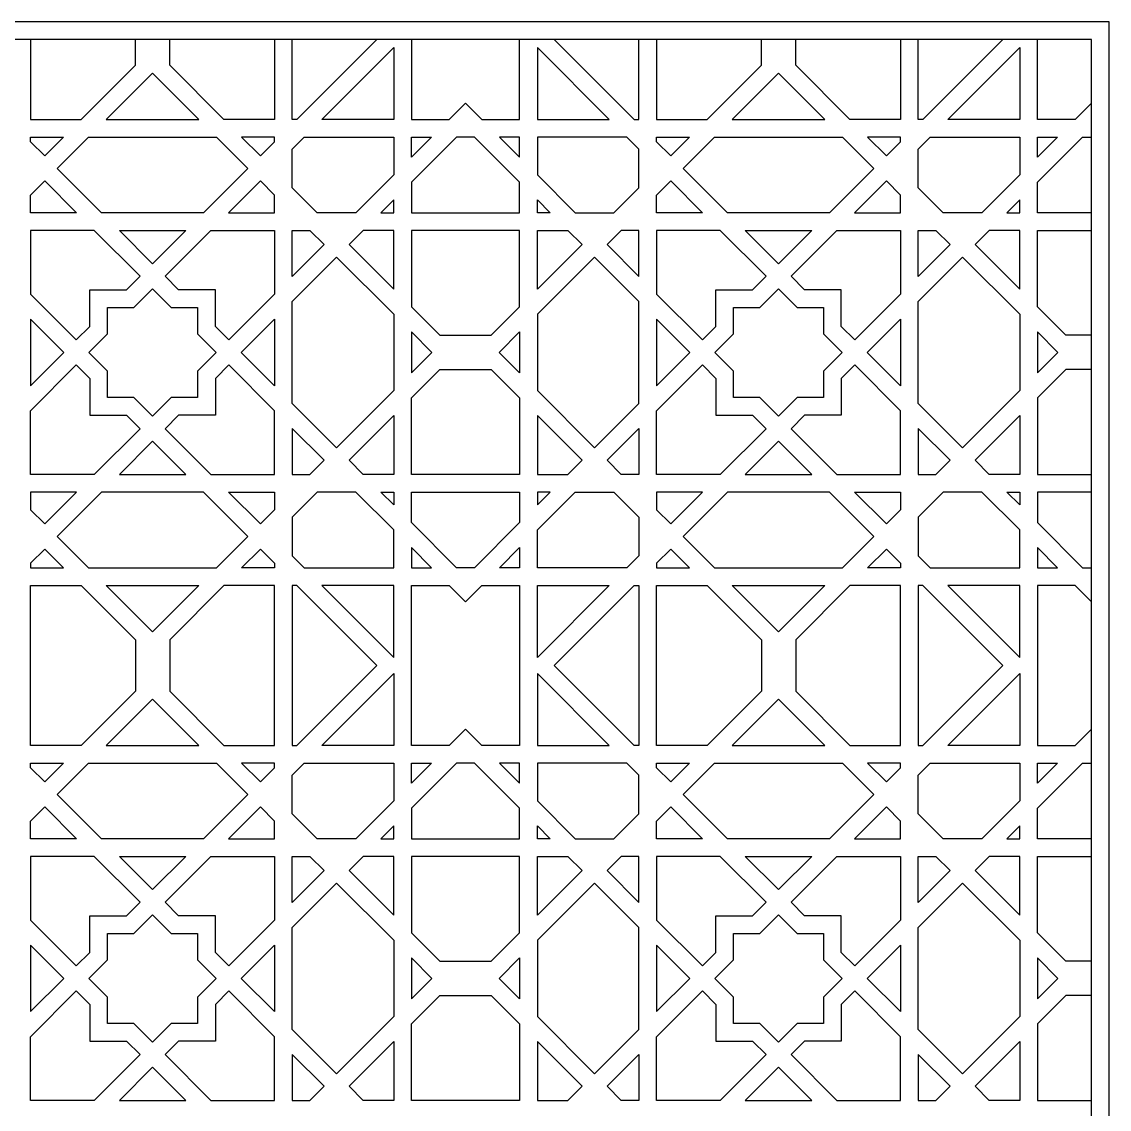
# Model space of a CAD drawing. Header units: millimetres. Extents: x 212 to 644, y 1390 to 1822.
# Drawn here: x 398.4 to 644.1, y 1576.6 to 1822.4 of the extents above; entities that cross this region are included whole.
import ezdxf

# ---------------------------------------------------------------- set-up
doc = ezdxf.new("R2010")
doc.units = ezdxf.units.MM
doc.layers.add('Layer 05', color=18, linetype='Continuous', true_color=0x000000)

msp = doc.modelspace()

# ---------------------------------------------------------------- linework, layer by layer
at = {"layer": 'Layer 05'}
for p, q in [((644.08, 1822.35), (211.75, 1822.35)), ((644.08, 1390.02), (644.08, 1822.35)), ((640.08, 1818.35), (215.75, 1818.35)), ((400.36, 1818.35), (400.36, 1800.28)), ((424.04, 1812.53), (424.04, 1818.35)), ((431.79, 1812.53), (431.79, 1818.35)), ((455.48, 1818.35), (455.48, 1800.28)), ((459.48, 1800.28), (459.48, 1818.35)), ((478.59, 1818.35), (460.52, 1800.28)), ((466.18, 1800.28), (482.42, 1816.53)), ((482.42, 1816.53), (482.42, 1800.28)), ((486.42, 1818.35), (486.42, 1800.28)), ((510.86, 1800.28), (510.86, 1818.35)), ((531.11, 1800.28), (514.86, 1816.53)), ((514.86, 1816.53), (514.86, 1800.28)), ((518.69, 1818.35), (536.76, 1800.28)), ((537.8, 1800.28), (537.8, 1818.35)), ((541.8, 1818.35), (541.8, 1800.28)), ((565.49, 1812.53), (565.49, 1818.35)), ((573.24, 1812.53), (573.24, 1818.35)), ((596.92, 1818.35), (596.92, 1800.28)), ((600.92, 1800.28), (600.92, 1818.35)), ((620.03, 1818.35), (601.96, 1800.28)), ((607.62, 1800.28), (623.86, 1816.53)), ((623.86, 1816.53), (623.86, 1800.28)), ((627.86, 1800.28), (627.86, 1818.35)), ((640.08, 1394.02), (640.08, 1818.35)), ((411.79, 1800.28), (424.04, 1812.53)), ((444.04, 1800.28), (431.79, 1812.53)), ((553.24, 1800.28), (565.49, 1812.53)), ((585.49, 1800.28), (573.24, 1812.53)), ((427.92, 1810.75), (417.45, 1800.28)), ((438.39, 1800.28), (427.92, 1810.75)), ((569.36, 1810.75), (558.89, 1800.28)), ((579.83, 1800.28), (569.36, 1810.75)), ((494.97, 1800.28), (498.64, 1803.95)), ((498.64, 1803.95), (502.31, 1800.28)), ((640.08, 1803.95), (636.41, 1800.28)), ((400.36, 1800.28), (411.79, 1800.28)), ((417.45, 1800.28), (438.39, 1800.28)), ((455.48, 1800.28), (444.04, 1800.28)), ((460.52, 1800.28), (459.48, 1800.28)), ((482.42, 1800.28), (466.18, 1800.28)), ((486.42, 1800.28), (494.97, 1800.28)), ((502.31, 1800.28), (510.86, 1800.28)), ((514.86, 1800.28), (531.11, 1800.28)), ((536.76, 1800.28), (537.8, 1800.28)), ((541.8, 1800.28), (553.24, 1800.28)), ((558.89, 1800.28), (579.83, 1800.28)), ((596.92, 1800.28), (585.49, 1800.28)), ((601.96, 1800.28), (600.92, 1800.28)), ((623.86, 1800.28), (607.62, 1800.28)), ((636.41, 1800.28), (627.86, 1800.28)), ((400.36, 1795.24), (400.36, 1796.28)), ((400.36, 1796.28), (407.79, 1796.28)), ((407.79, 1796.28), (403.56, 1792.05)), ((406.38, 1789.22), (413.45, 1796.28)), ((413.45, 1796.28), (427.92, 1796.28)), ((427.92, 1796.28), (442.39, 1796.28)), ((442.39, 1796.28), (449.45, 1789.22)), ((455.48, 1796.28), (448.04, 1796.28)), ((448.04, 1796.28), (452.28, 1792.05)), ((455.48, 1795.24), (455.48, 1796.28)), ((459.48, 1793.59), (462.18, 1796.28)), ((462.18, 1796.28), (482.42, 1796.28)), ((482.42, 1796.28), (482.42, 1787.73)), ((496.62, 1796.28), (486.42, 1786.08)), ((490.97, 1796.28), (486.42, 1791.73)), ((486.42, 1791.73), (486.42, 1796.28)), ((486.42, 1796.28), (490.97, 1796.28)), ((500.66, 1796.28), (496.62, 1796.28)), ((510.86, 1786.08), (500.66, 1796.28)), ((506.31, 1796.28), (510.86, 1791.73)), ((510.86, 1796.28), (506.31, 1796.28)), ((510.86, 1791.73), (510.86, 1796.28)), ((535.11, 1796.28), (514.86, 1796.28)), ((514.86, 1796.28), (514.86, 1787.73)), ((537.8, 1793.59), (535.11, 1796.28)), ((541.8, 1795.24), (541.8, 1796.28)), ((541.8, 1796.28), (549.24, 1796.28)), ((549.24, 1796.28), (545, 1792.05)), ((547.83, 1789.22), (554.89, 1796.28)), ((554.89, 1796.28), (569.36, 1796.28)), ((569.36, 1796.28), (583.83, 1796.28)), ((583.83, 1796.28), (590.9, 1789.22)), ((596.92, 1796.28), (589.49, 1796.28)), ((589.49, 1796.28), (593.73, 1792.05)), ((596.92, 1795.24), (596.92, 1796.28)), ((600.92, 1793.59), (603.62, 1796.28)), ((603.62, 1796.28), (623.86, 1796.28)), ((623.86, 1796.28), (623.86, 1787.73)), ((632.41, 1796.28), (627.86, 1791.73)), ((627.86, 1791.73), (627.86, 1796.28)), ((627.86, 1796.28), (632.41, 1796.28)), ((627.86, 1786.08), (638.07, 1796.28)), ((638.07, 1796.28), (640.08, 1796.28)), ((403.56, 1792.05), (400.36, 1795.24)), ((452.28, 1792.05), (455.48, 1795.24)), ((545, 1792.05), (541.8, 1795.24)), ((593.73, 1792.05), (596.92, 1795.24)), ((459.48, 1784.85), (459.48, 1793.59)), ((537.8, 1784.85), (537.8, 1793.59)), ((600.92, 1784.85), (600.92, 1793.59)), ((416.41, 1779.19), (406.38, 1789.22)), ((449.45, 1789.22), (439.43, 1779.19)), ((557.85, 1779.19), (547.83, 1789.22)), ((590.9, 1789.22), (580.87, 1779.19)), ((482.42, 1787.73), (473.88, 1779.19)), ((514.86, 1787.73), (523.41, 1779.19)), ((623.86, 1787.73), (615.32, 1779.19)), ((400.36, 1783.19), (403.56, 1786.39)), ((403.56, 1786.39), (410.75, 1779.19)), ((452.28, 1786.39), (445.08, 1779.19)), ((455.48, 1783.19), (452.28, 1786.39)), ((465.14, 1779.19), (459.48, 1784.85)), ((486.42, 1786.08), (486.42, 1779.19)), ((510.86, 1779.19), (510.86, 1786.08)), ((532.14, 1779.19), (537.8, 1784.85)), ((541.8, 1783.19), (545, 1786.39)), ((545, 1786.39), (552.2, 1779.19)), ((593.73, 1786.39), (586.53, 1779.19)), ((596.92, 1783.19), (593.73, 1786.39)), ((606.58, 1779.19), (600.92, 1784.85)), ((627.86, 1779.19), (627.86, 1786.08)), ((400.36, 1779.19), (400.36, 1783.19)), ((455.48, 1779.19), (455.48, 1783.19)), ((482.42, 1782.08), (479.53, 1779.19)), ((482.42, 1779.19), (482.42, 1782.08)), ((514.86, 1779.19), (514.86, 1782.08)), ((514.86, 1782.08), (517.75, 1779.19)), ((541.8, 1779.19), (541.8, 1783.19)), ((596.92, 1779.19), (596.92, 1783.19)), ((623.86, 1782.08), (620.98, 1779.19)), ((623.86, 1779.19), (623.86, 1782.08)), ((410.75, 1779.19), (400.36, 1779.19)), ((439.43, 1779.19), (416.41, 1779.19)), ((445.08, 1779.19), (455.48, 1779.19)), ((473.88, 1779.19), (465.14, 1779.19)), ((479.53, 1779.19), (482.42, 1779.19)), ((486.42, 1779.19), (498.64, 1779.19)), ((498.64, 1779.19), (510.86, 1779.19)), ((517.75, 1779.19), (514.86, 1779.19)), ((523.41, 1779.19), (532.14, 1779.19)), ((552.2, 1779.19), (541.8, 1779.19)), ((580.87, 1779.19), (557.85, 1779.19)), ((586.53, 1779.19), (596.92, 1779.19)), ((615.32, 1779.19), (606.58, 1779.19)), ((620.98, 1779.19), (623.86, 1779.19)), ((640.08, 1779.19), (627.86, 1779.19)), ((414.75, 1775.19), (400.36, 1775.19)), ((400.36, 1775.19), (400.36, 1760.79)), ((425.09, 1764.85), (414.75, 1775.19)), ((427.92, 1767.68), (420.41, 1775.19)), ((420.41, 1775.19), (435.43, 1775.19)), ((435.43, 1775.19), (427.92, 1767.68)), ((430.75, 1764.85), (441.08, 1775.19)), ((441.08, 1775.19), (455.48, 1775.19)), ((455.48, 1775.19), (455.48, 1760.79)), ((459.48, 1764.79), (459.48, 1775.19)), ((459.48, 1775.19), (463.48, 1775.19)), ((463.48, 1775.19), (466.68, 1771.99)), ((475.53, 1775.19), (472.33, 1771.99)), ((482.42, 1775.19), (475.53, 1775.19)), ((482.42, 1761.91), (482.42, 1775.19)), ((498.64, 1775.19), (486.42, 1775.19)), ((486.42, 1775.19), (486.42, 1757.91)), ((510.86, 1775.19), (498.64, 1775.19)), ((510.86, 1757.91), (510.86, 1775.19)), ((514.86, 1761.91), (514.86, 1775.19)), ((514.86, 1775.19), (521.75, 1775.19)), ((521.75, 1775.19), (524.95, 1771.99)), ((533.8, 1775.19), (530.6, 1771.99)), ((537.8, 1775.19), (533.8, 1775.19)), ((537.8, 1764.79), (537.8, 1775.19)), ((556.2, 1775.19), (541.8, 1775.19)), ((541.8, 1775.19), (541.8, 1760.79)), ((566.53, 1764.85), (556.2, 1775.19)), ((569.36, 1767.68), (561.85, 1775.19)), ((561.85, 1775.19), (576.87, 1775.19)), ((576.87, 1775.19), (569.36, 1767.68)), ((572.19, 1764.85), (582.53, 1775.19)), ((582.53, 1775.19), (596.92, 1775.19)), ((596.92, 1775.19), (596.92, 1760.79)), ((600.92, 1764.79), (600.92, 1775.19)), ((600.92, 1775.19), (604.92, 1775.19)), ((604.92, 1775.19), (608.12, 1771.99)), ((616.98, 1775.19), (613.78, 1771.99)), ((623.86, 1775.19), (616.98, 1775.19)), ((623.86, 1761.91), (623.86, 1775.19)), ((627.86, 1757.91), (627.86, 1775.19)), ((627.86, 1775.19), (640.08, 1775.19)), ((466.68, 1771.99), (459.48, 1764.79)), ((472.33, 1771.99), (482.42, 1761.91)), ((524.95, 1771.99), (514.86, 1761.91)), ((530.6, 1771.99), (537.8, 1764.79)), ((608.12, 1771.99), (600.92, 1764.79)), ((613.78, 1771.99), (623.86, 1761.91)), ((459.48, 1759.14), (469.51, 1769.16)), ((469.51, 1769.16), (482.42, 1756.25)), ((527.77, 1769.16), (514.86, 1756.25)), ((537.8, 1759.14), (527.77, 1769.16)), ((600.92, 1759.14), (610.95, 1769.16)), ((610.95, 1769.16), (623.86, 1756.25)), ((422.04, 1761.81), (425.09, 1764.85)), ((433.79, 1761.81), (430.75, 1764.85)), ((563.49, 1761.81), (566.53, 1764.85)), ((575.24, 1761.81), (572.19, 1764.85)), ((423.7, 1757.81), (427.92, 1762.03)), ((427.92, 1762.03), (432.13, 1757.81)), ((565.15, 1757.81), (569.36, 1762.03)), ((569.36, 1762.03), (573.58, 1757.81)), ((400.36, 1760.79), (410.69, 1750.46)), ((413.74, 1753.5), (413.74, 1761.81)), ((413.74, 1761.81), (422.04, 1761.81)), ((442.1, 1761.81), (433.79, 1761.81)), ((442.1, 1753.5), (442.1, 1761.81)), ((455.48, 1760.79), (445.14, 1750.46)), ((541.8, 1760.79), (552.14, 1750.46)), ((555.18, 1753.5), (555.18, 1761.81)), ((555.18, 1761.81), (563.49, 1761.81)), ((583.54, 1761.81), (575.24, 1761.81)), ((583.54, 1753.5), (583.54, 1761.81)), ((596.92, 1760.79), (586.59, 1750.46)), ((417.74, 1751.85), (417.74, 1757.81)), ((417.74, 1757.81), (423.7, 1757.81)), ((432.13, 1757.81), (438.1, 1757.81)), ((438.1, 1757.81), (438.1, 1751.85)), ((459.48, 1747.63), (459.48, 1759.14)), ((486.42, 1757.91), (492.82, 1751.5)), ((504.46, 1751.5), (510.86, 1757.91)), ((537.8, 1747.63), (537.8, 1759.14)), ((559.18, 1751.85), (559.18, 1757.81)), ((559.18, 1757.81), (565.15, 1757.81)), ((573.58, 1757.81), (579.54, 1757.81)), ((579.54, 1757.81), (579.54, 1751.85)), ((600.92, 1747.63), (600.92, 1759.14)), ((634.27, 1751.5), (627.86, 1757.91)), ((407.87, 1747.63), (400.36, 1755.14)), ((400.36, 1755.14), (400.36, 1740.12)), ((447.97, 1747.63), (455.48, 1755.14)), ((455.48, 1755.14), (455.48, 1740.12)), ((482.42, 1756.25), (482.42, 1739.01)), ((514.86, 1756.25), (514.86, 1739.01)), ((549.31, 1747.63), (541.8, 1755.14)), ((541.8, 1755.14), (541.8, 1740.12)), ((589.42, 1747.63), (596.92, 1755.14)), ((596.92, 1755.14), (596.92, 1740.12)), ((623.86, 1756.25), (623.86, 1739.01)), ((410.69, 1750.46), (413.74, 1753.5)), ((445.14, 1750.46), (442.1, 1753.5)), ((491.04, 1747.63), (486.42, 1752.25)), ((486.42, 1752.25), (486.42, 1743.01)), ((506.24, 1747.63), (510.86, 1752.25)), ((510.86, 1752.25), (510.86, 1743.01)), ((552.14, 1750.46), (555.18, 1753.5)), ((586.59, 1750.46), (583.54, 1753.5)), ((632.49, 1747.63), (627.86, 1752.25)), ((627.86, 1752.25), (627.86, 1743.01)), ((413.52, 1747.63), (417.74, 1751.85)), ((438.1, 1751.85), (442.31, 1747.63)), ((492.82, 1751.5), (504.46, 1751.5)), ((554.97, 1747.63), (559.18, 1751.85)), ((579.54, 1751.85), (583.76, 1747.63)), ((640.08, 1751.5), (634.27, 1751.5)), ((400.36, 1740.12), (407.87, 1747.63)), ((417.74, 1743.41), (413.52, 1747.63)), ((442.31, 1747.63), (438.1, 1743.41)), ((455.48, 1740.12), (447.97, 1747.63)), ((459.48, 1736.12), (459.48, 1747.63)), ((486.42, 1743.01), (491.04, 1747.63)), ((510.86, 1743.01), (506.24, 1747.63)), ((537.8, 1736.12), (537.8, 1747.63)), ((541.8, 1740.12), (549.31, 1747.63)), ((559.18, 1743.41), (554.97, 1747.63)), ((583.76, 1747.63), (579.54, 1743.41)), ((596.92, 1740.12), (589.42, 1747.63)), ((600.92, 1736.12), (600.92, 1747.63)), ((627.86, 1743.01), (632.49, 1747.63)), ((400.36, 1734.46), (410.69, 1744.8)), ((410.69, 1744.8), (413.74, 1741.76)), ((445.14, 1744.8), (442.1, 1741.76)), ((455.48, 1734.46), (445.14, 1744.8)), ((541.8, 1734.46), (552.14, 1744.8)), ((552.14, 1744.8), (555.18, 1741.76)), ((586.59, 1744.8), (583.54, 1741.76)), ((596.92, 1734.46), (586.59, 1744.8)), ((417.74, 1737.45), (417.74, 1743.41)), ((438.1, 1743.41), (438.1, 1737.45)), ((486.42, 1737.35), (492.82, 1743.75)), ((492.82, 1743.75), (504.46, 1743.75)), ((504.46, 1743.75), (510.86, 1737.35)), ((559.18, 1737.45), (559.18, 1743.41)), ((579.54, 1743.41), (579.54, 1737.45)), ((634.27, 1743.75), (627.86, 1737.35)), ((640.08, 1743.75), (634.27, 1743.75)), ((413.74, 1741.76), (413.74, 1733.45)), ((442.1, 1741.76), (442.1, 1733.45)), ((555.18, 1741.76), (555.18, 1733.45)), ((583.54, 1741.76), (583.54, 1733.45)), ((423.7, 1737.45), (417.74, 1737.45)), ((427.92, 1733.23), (423.7, 1737.45)), ((432.13, 1737.45), (427.92, 1733.23)), ((438.1, 1737.45), (432.13, 1737.45)), ((482.42, 1739.01), (469.51, 1726.09)), ((486.42, 1720.07), (486.42, 1737.35)), ((510.86, 1737.35), (510.86, 1720.07)), ((514.86, 1739.01), (527.77, 1726.09)), ((565.15, 1737.45), (559.18, 1737.45)), ((569.36, 1733.23), (565.15, 1737.45)), ((573.58, 1737.45), (569.36, 1733.23)), ((579.54, 1737.45), (573.58, 1737.45)), ((623.86, 1739.01), (610.95, 1726.09)), ((627.86, 1737.35), (627.86, 1720.07)), ((469.51, 1726.09), (459.48, 1736.12)), ((527.77, 1726.09), (537.8, 1736.12)), ((610.95, 1726.09), (600.92, 1736.12)), ((400.36, 1720.07), (400.36, 1734.46)), ((413.74, 1733.45), (422.04, 1733.45)), ((422.04, 1733.45), (425.09, 1730.4)), ((433.79, 1733.45), (430.75, 1730.4)), ((442.1, 1733.45), (433.79, 1733.45)), ((455.48, 1720.07), (455.48, 1734.46)), ((472.33, 1723.27), (482.42, 1733.35)), ((482.42, 1733.35), (482.42, 1720.07)), ((524.95, 1723.27), (514.86, 1733.35)), ((514.86, 1733.35), (514.86, 1720.07)), ((541.8, 1720.07), (541.8, 1734.46)), ((555.18, 1733.45), (563.49, 1733.45)), ((563.49, 1733.45), (566.53, 1730.4)), ((575.24, 1733.45), (572.19, 1730.4)), ((583.54, 1733.45), (575.24, 1733.45)), ((596.92, 1720.07), (596.92, 1734.46)), ((613.78, 1723.27), (623.86, 1733.35)), ((623.86, 1733.35), (623.86, 1720.07)), ((425.09, 1730.4), (414.75, 1720.07)), ((430.75, 1730.4), (441.08, 1720.07)), ((466.68, 1723.27), (459.48, 1730.46)), ((459.48, 1730.46), (459.48, 1720.07)), ((530.6, 1723.27), (537.8, 1730.46)), ((537.8, 1730.46), (537.8, 1720.07)), ((566.53, 1730.4), (556.2, 1720.07)), ((572.19, 1730.4), (582.53, 1720.07)), ((608.12, 1723.27), (600.92, 1730.46)), ((600.92, 1730.46), (600.92, 1720.07)), ((427.92, 1727.58), (420.41, 1720.07)), ((435.43, 1720.07), (427.92, 1727.58)), ((569.36, 1727.58), (561.85, 1720.07)), ((576.87, 1720.07), (569.36, 1727.58)), ((463.48, 1720.07), (466.68, 1723.27)), ((475.53, 1720.07), (472.33, 1723.27)), ((521.75, 1720.07), (524.95, 1723.27)), ((533.8, 1720.07), (530.6, 1723.27)), ((604.92, 1720.07), (608.12, 1723.27)), ((616.98, 1720.07), (613.78, 1723.27)), ((414.75, 1720.07), (400.36, 1720.07)), ((420.41, 1720.07), (435.43, 1720.07)), ((441.08, 1720.07), (455.48, 1720.07)), ((459.48, 1720.07), (463.48, 1720.07)), ((482.42, 1720.07), (475.53, 1720.07)), ((498.64, 1720.07), (486.42, 1720.07)), ((510.86, 1720.07), (498.64, 1720.07)), ((514.86, 1720.07), (521.75, 1720.07)), ((537.8, 1720.07), (533.8, 1720.07)), ((556.2, 1720.07), (541.8, 1720.07)), ((561.85, 1720.07), (576.87, 1720.07)), ((582.53, 1720.07), (596.92, 1720.07)), ((600.92, 1720.07), (604.92, 1720.07)), ((623.86, 1720.07), (616.98, 1720.07)), ((627.86, 1720.07), (640.08, 1720.07)), ((400.36, 1716.07), (400.36, 1712.07)), ((410.75, 1716.07), (400.36, 1716.07)), ((403.56, 1708.87), (410.75, 1716.07)), ((416.41, 1716.07), (406.38, 1706.04)), ((439.43, 1716.07), (416.41, 1716.07)), ((449.45, 1706.04), (439.43, 1716.07)), ((452.28, 1708.87), (445.08, 1716.07)), ((445.08, 1716.07), (455.48, 1716.07)), ((455.48, 1716.07), (455.48, 1712.07)), ((465.14, 1716.07), (459.48, 1710.41)), ((473.88, 1716.07), (465.14, 1716.07)), ((482.42, 1707.52), (473.88, 1716.07)), ((479.53, 1716.07), (482.42, 1716.07)), ((482.42, 1713.18), (479.53, 1716.07)), ((482.42, 1716.07), (482.42, 1713.18)), ((486.42, 1709.18), (486.42, 1716.07)), ((486.42, 1716.07), (510.86, 1716.07)), ((510.86, 1716.07), (510.86, 1709.18)), ((517.75, 1716.07), (514.86, 1716.07)), ((514.86, 1716.07), (514.86, 1713.18)), ((514.86, 1713.18), (517.75, 1716.07)), ((514.86, 1707.52), (523.41, 1716.07)), ((523.41, 1716.07), (532.14, 1716.07)), ((532.14, 1716.07), (537.8, 1710.41)), ((541.8, 1716.07), (541.8, 1712.07)), ((552.2, 1716.07), (541.8, 1716.07)), ((545, 1708.87), (552.2, 1716.07)), ((557.85, 1716.07), (547.83, 1706.04)), ((580.87, 1716.07), (557.85, 1716.07)), ((590.9, 1706.04), (580.87, 1716.07)), ((593.73, 1708.87), (586.53, 1716.07)), ((586.53, 1716.07), (596.92, 1716.07)), ((596.92, 1716.07), (596.92, 1712.07)), ((606.58, 1716.07), (600.92, 1710.41)), ((615.32, 1716.07), (606.58, 1716.07)), ((623.86, 1707.52), (615.32, 1716.07)), ((620.98, 1716.07), (623.86, 1716.07)), ((623.86, 1713.18), (620.98, 1716.07)), ((623.86, 1716.07), (623.86, 1713.18)), ((640.08, 1716.07), (627.86, 1716.07)), ((627.86, 1716.07), (627.86, 1709.18)), ((400.36, 1712.07), (403.56, 1708.87)), ((455.48, 1712.07), (452.28, 1708.87)), ((459.48, 1710.41), (459.48, 1701.67)), ((537.8, 1710.41), (537.8, 1701.67)), ((541.8, 1712.07), (545, 1708.87)), ((596.92, 1712.07), (593.73, 1708.87)), ((600.92, 1710.41), (600.92, 1701.67)), ((496.62, 1698.98), (486.42, 1709.18)), ((510.86, 1709.18), (500.66, 1698.98)), ((627.86, 1709.18), (638.07, 1698.98)), ((406.38, 1706.04), (413.45, 1698.98)), ((442.39, 1698.98), (449.45, 1706.04)), ((482.42, 1698.98), (482.42, 1707.52)), ((514.86, 1698.98), (514.86, 1707.52)), ((547.83, 1706.04), (554.89, 1698.98)), ((583.83, 1698.98), (590.9, 1706.04)), ((623.86, 1698.98), (623.86, 1707.52)), ((403.56, 1703.21), (400.36, 1700.01)), ((407.79, 1698.98), (403.56, 1703.21)), ((448.04, 1698.98), (452.28, 1703.21)), ((452.28, 1703.21), (455.48, 1700.01)), ((490.97, 1698.98), (486.42, 1703.52)), ((486.42, 1703.52), (486.42, 1698.98)), ((506.31, 1698.98), (510.86, 1703.52)), ((510.86, 1703.52), (510.86, 1698.98)), ((545, 1703.21), (541.8, 1700.01)), ((549.24, 1698.98), (545, 1703.21)), ((589.49, 1698.98), (593.73, 1703.21)), ((593.73, 1703.21), (596.92, 1700.01)), ((632.41, 1698.98), (627.86, 1703.52)), ((627.86, 1703.52), (627.86, 1698.98)), ((459.48, 1701.67), (462.18, 1698.98)), ((537.8, 1701.67), (535.11, 1698.98)), ((600.92, 1701.67), (603.62, 1698.98)), ((400.36, 1700.01), (400.36, 1698.98)), ((400.36, 1698.98), (407.79, 1698.98)), ((413.45, 1698.98), (427.92, 1698.98)), ((427.92, 1698.98), (442.39, 1698.98)), ((455.48, 1698.98), (448.04, 1698.98)), ((455.48, 1700.01), (455.48, 1698.98)), ((462.18, 1698.98), (482.42, 1698.98)), ((486.42, 1698.98), (490.97, 1698.98)), ((498.64, 1698.98), (496.62, 1698.98)), ((500.66, 1698.98), (498.64, 1698.98)), ((510.86, 1698.98), (506.31, 1698.98)), ((535.11, 1698.98), (514.86, 1698.98)), ((541.8, 1700.01), (541.8, 1698.98)), ((541.8, 1698.98), (549.24, 1698.98)), ((554.89, 1698.98), (569.36, 1698.98)), ((569.36, 1698.98), (583.83, 1698.98)), ((596.92, 1698.98), (589.49, 1698.98)), ((596.92, 1700.01), (596.92, 1698.98)), ((603.62, 1698.98), (623.86, 1698.98)), ((627.86, 1698.98), (632.41, 1698.98)), ((638.07, 1698.98), (640.08, 1698.98)), ((400.36, 1676.91), (400.36, 1694.98)), ((400.36, 1694.98), (411.79, 1694.98)), ((411.79, 1694.98), (424.04, 1682.72)), ((427.92, 1684.51), (417.45, 1694.98)), ((417.45, 1694.98), (438.39, 1694.98)), ((438.39, 1694.98), (427.92, 1684.51)), ((444.04, 1694.98), (431.79, 1682.72)), ((455.48, 1694.98), (444.04, 1694.98)), ((455.48, 1676.91), (455.48, 1694.98)), ((460.52, 1694.98), (459.48, 1694.98)), ((459.48, 1694.98), (459.48, 1658.84)), ((478.59, 1676.91), (460.52, 1694.98)), ((466.18, 1694.98), (482.42, 1678.73)), ((482.42, 1694.98), (466.18, 1694.98)), ((482.42, 1678.73), (482.42, 1694.98)), ((486.42, 1658.84), (486.42, 1694.98)), ((486.42, 1694.98), (494.97, 1694.98)), ((494.97, 1694.98), (498.64, 1691.3)), ((498.64, 1691.3), (502.31, 1694.98)), ((502.31, 1694.98), (510.86, 1694.98)), ((510.86, 1694.98), (510.86, 1658.84)), ((531.11, 1694.98), (514.86, 1678.73)), ((514.86, 1678.73), (514.86, 1694.98)), ((514.86, 1694.98), (531.11, 1694.98)), ((518.69, 1676.91), (536.76, 1694.98)), ((536.76, 1694.98), (537.8, 1694.98)), ((537.8, 1694.98), (537.8, 1658.84)), ((541.8, 1676.91), (541.8, 1694.98)), ((541.8, 1694.98), (553.24, 1694.98)), ((553.24, 1694.98), (565.49, 1682.72)), ((569.36, 1684.51), (558.89, 1694.98)), ((558.89, 1694.98), (579.83, 1694.98)), ((579.83, 1694.98), (569.36, 1684.51)), ((585.49, 1694.98), (573.24, 1682.72)), ((596.92, 1694.98), (585.49, 1694.98)), ((596.92, 1676.91), (596.92, 1694.98)), ((601.96, 1694.98), (600.92, 1694.98)), ((600.92, 1694.98), (600.92, 1658.84)), ((620.03, 1676.91), (601.96, 1694.98)), ((607.62, 1694.98), (623.86, 1678.73)), ((623.86, 1694.98), (607.62, 1694.98)), ((623.86, 1678.73), (623.86, 1694.98)), ((636.41, 1694.98), (627.86, 1694.98)), ((627.86, 1694.98), (627.86, 1658.84)), ((640.08, 1691.3), (636.41, 1694.98)), ((424.04, 1682.72), (424.04, 1671.09)), ((431.79, 1682.72), (431.79, 1671.09)), ((565.49, 1682.72), (565.49, 1671.09)), ((573.24, 1682.72), (573.24, 1671.09)), ((400.36, 1658.84), (400.36, 1676.91)), ((455.48, 1658.84), (455.48, 1676.91)), ((460.52, 1658.84), (478.59, 1676.91)), ((536.76, 1658.84), (518.69, 1676.91)), ((541.8, 1658.84), (541.8, 1676.91)), ((596.92, 1658.84), (596.92, 1676.91)), ((601.96, 1658.84), (620.03, 1676.91)), ((466.18, 1658.84), (482.42, 1675.08)), ((482.42, 1675.08), (482.42, 1658.84)), ((531.11, 1658.84), (514.86, 1675.08)), ((514.86, 1675.08), (514.86, 1658.84)), ((607.62, 1658.84), (623.86, 1675.08)), ((623.86, 1675.08), (623.86, 1658.84)), ((424.04, 1671.09), (411.79, 1658.84)), ((431.79, 1671.09), (444.04, 1658.84)), ((565.49, 1671.09), (553.24, 1658.84)), ((573.24, 1671.09), (585.49, 1658.84)), ((427.92, 1669.31), (417.45, 1658.84)), ((438.39, 1658.84), (427.92, 1669.31)), ((569.36, 1669.31), (558.89, 1658.84)), ((579.83, 1658.84), (569.36, 1669.31)), ((498.64, 1662.51), (494.97, 1658.84)), ((502.31, 1658.84), (498.64, 1662.51)), ((636.41, 1658.84), (640.08, 1662.51)), ((411.79, 1658.84), (400.36, 1658.84)), ((417.45, 1658.84), (438.39, 1658.84)), ((444.04, 1658.84), (455.48, 1658.84)), ((459.48, 1658.84), (460.52, 1658.84)), ((482.42, 1658.84), (466.18, 1658.84)), ((494.97, 1658.84), (486.42, 1658.84)), ((510.86, 1658.84), (502.31, 1658.84)), ((514.86, 1658.84), (531.11, 1658.84)), ((537.8, 1658.84), (536.76, 1658.84)), ((553.24, 1658.84), (541.8, 1658.84)), ((558.89, 1658.84), (579.83, 1658.84)), ((585.49, 1658.84), (596.92, 1658.84)), ((600.92, 1658.84), (601.96, 1658.84)), ((623.86, 1658.84), (607.62, 1658.84)), ((627.86, 1658.84), (636.41, 1658.84)), ((400.36, 1653.8), (400.36, 1654.84)), ((400.36, 1654.84), (407.79, 1654.84)), ((403.56, 1650.6), (400.36, 1653.8)), ((407.79, 1654.84), (403.56, 1650.6)), ((406.38, 1647.77), (413.45, 1654.84)), ((413.45, 1654.84), (427.92, 1654.84)), ((427.92, 1654.84), (442.39, 1654.84)), ((442.39, 1654.84), (449.45, 1647.77)), ((455.48, 1654.84), (448.04, 1654.84)), ((448.04, 1654.84), (452.28, 1650.6)), ((452.28, 1650.6), (455.48, 1653.8)), ((455.48, 1653.8), (455.48, 1654.84)), ((459.48, 1652.14), (462.18, 1654.84)), ((462.18, 1654.84), (482.42, 1654.84)), ((482.42, 1654.84), (482.42, 1646.29)), ((496.62, 1654.84), (486.42, 1644.63)), ((490.97, 1654.84), (486.42, 1650.29)), ((486.42, 1650.29), (486.42, 1654.84)), ((486.42, 1654.84), (490.97, 1654.84)), ((498.64, 1654.84), (496.62, 1654.84)), ((500.66, 1654.84), (498.64, 1654.84)), ((510.86, 1644.63), (500.66, 1654.84)), ((506.31, 1654.84), (510.86, 1650.29)), ((510.86, 1654.84), (506.31, 1654.84)), ((510.86, 1650.29), (510.86, 1654.84)), ((535.11, 1654.84), (514.86, 1654.84)), ((514.86, 1654.84), (514.86, 1646.29)), ((537.8, 1652.14), (535.11, 1654.84)), ((541.8, 1653.8), (541.8, 1654.84)), ((541.8, 1654.84), (549.24, 1654.84)), ((545, 1650.6), (541.8, 1653.8)), ((549.24, 1654.84), (545, 1650.6)), ((547.83, 1647.77), (554.89, 1654.84)), ((554.89, 1654.84), (569.36, 1654.84)), ((569.36, 1654.84), (583.83, 1654.84)), ((583.83, 1654.84), (590.9, 1647.77)), ((596.92, 1654.84), (589.49, 1654.84)), ((589.49, 1654.84), (593.73, 1650.6)), ((593.73, 1650.6), (596.92, 1653.8)), ((596.92, 1653.8), (596.92, 1654.84)), ((600.92, 1652.14), (603.62, 1654.84)), ((603.62, 1654.84), (623.86, 1654.84)), ((623.86, 1654.84), (623.86, 1646.29)), ((632.41, 1654.84), (627.86, 1650.29)), ((627.86, 1650.29), (627.86, 1654.84)), ((627.86, 1654.84), (632.41, 1654.84)), ((627.86, 1644.63), (638.07, 1654.84)), ((638.07, 1654.84), (640.08, 1654.84)), ((459.48, 1643.4), (459.48, 1652.14)), ((537.8, 1643.4), (537.8, 1652.14)), ((600.92, 1643.4), (600.92, 1652.14)), ((416.41, 1637.75), (406.38, 1647.77)), ((449.45, 1647.77), (439.43, 1637.75)), ((557.85, 1637.75), (547.83, 1647.77)), ((590.9, 1647.77), (580.87, 1637.75)), ((400.36, 1641.75), (403.56, 1644.94)), ((403.56, 1644.94), (410.75, 1637.75)), ((452.28, 1644.94), (445.08, 1637.75)), ((455.48, 1641.75), (452.28, 1644.94)), ((482.42, 1646.29), (473.88, 1637.75)), ((486.42, 1644.63), (486.42, 1637.75)), ((510.86, 1637.75), (510.86, 1644.63)), ((514.86, 1646.29), (523.41, 1637.75)), ((541.8, 1641.75), (545, 1644.94)), ((545, 1644.94), (552.2, 1637.75)), ((593.73, 1644.94), (586.53, 1637.75)), ((596.92, 1641.75), (593.73, 1644.94)), ((623.86, 1646.29), (615.32, 1637.75)), ((627.86, 1637.75), (627.86, 1644.63)), ((400.36, 1637.75), (400.36, 1641.75)), ((455.48, 1637.75), (455.48, 1641.75)), ((465.14, 1637.75), (459.48, 1643.4)), ((532.14, 1637.75), (537.8, 1643.4)), ((541.8, 1637.75), (541.8, 1641.75)), ((596.92, 1637.75), (596.92, 1641.75)), ((606.58, 1637.75), (600.92, 1643.4)), ((482.42, 1640.63), (479.53, 1637.75)), ((482.42, 1637.75), (482.42, 1640.63)), ((514.86, 1637.75), (514.86, 1640.63)), ((514.86, 1640.63), (517.75, 1637.75)), ((623.86, 1640.63), (620.98, 1637.75)), ((623.86, 1637.75), (623.86, 1640.63)), ((410.75, 1637.75), (400.36, 1637.75)), ((439.43, 1637.75), (416.41, 1637.75)), ((445.08, 1637.75), (455.48, 1637.75)), ((473.88, 1637.75), (465.14, 1637.75)), ((479.53, 1637.75), (482.42, 1637.75)), ((486.42, 1637.75), (510.86, 1637.75)), ((517.75, 1637.75), (514.86, 1637.75)), ((523.41, 1637.75), (532.14, 1637.75)), ((552.2, 1637.75), (541.8, 1637.75)), ((580.87, 1637.75), (557.85, 1637.75)), ((586.53, 1637.75), (596.92, 1637.75)), ((615.32, 1637.75), (606.58, 1637.75)), ((620.98, 1637.75), (623.86, 1637.75)), ((640.08, 1637.75), (627.86, 1637.75)), ((414.75, 1633.75), (400.36, 1633.75)), ((400.36, 1633.75), (400.36, 1619.35)), ((425.09, 1623.41), (414.75, 1633.75)), ((427.92, 1626.24), (420.41, 1633.75)), ((420.41, 1633.75), (435.43, 1633.75)), ((435.43, 1633.75), (427.92, 1626.24)), ((430.75, 1623.41), (441.08, 1633.75)), ((441.08, 1633.75), (455.48, 1633.75)), ((455.48, 1633.75), (455.48, 1619.35)), ((459.48, 1623.35), (459.48, 1633.75)), ((459.48, 1633.75), (463.48, 1633.75)), ((463.48, 1633.75), (466.68, 1630.55)), ((475.53, 1633.75), (472.33, 1630.55)), ((482.42, 1633.75), (475.53, 1633.75)), ((482.42, 1620.46), (482.42, 1633.75)), ((498.64, 1633.75), (486.42, 1633.75)), ((486.42, 1633.75), (486.42, 1616.46)), ((510.86, 1633.75), (498.64, 1633.75)), ((510.86, 1616.46), (510.86, 1633.75)), ((514.86, 1620.46), (514.86, 1633.75)), ((514.86, 1633.75), (521.75, 1633.75)), ((521.75, 1633.75), (524.95, 1630.55)), ((533.8, 1633.75), (530.6, 1630.55)), ((537.8, 1633.75), (533.8, 1633.75)), ((537.8, 1623.35), (537.8, 1633.75)), ((556.2, 1633.75), (541.8, 1633.75)), ((541.8, 1633.75), (541.8, 1619.35)), ((566.53, 1623.41), (556.2, 1633.75)), ((569.36, 1626.24), (561.85, 1633.75)), ((561.85, 1633.75), (576.87, 1633.75)), ((576.87, 1633.75), (569.36, 1626.24)), ((572.19, 1623.41), (582.53, 1633.75)), ((582.53, 1633.75), (596.92, 1633.75)), ((596.92, 1633.75), (596.92, 1619.35)), ((600.92, 1623.35), (600.92, 1633.75)), ((600.92, 1633.75), (604.92, 1633.75)), ((604.92, 1633.75), (608.12, 1630.55)), ((616.98, 1633.75), (613.78, 1630.55)), ((623.86, 1633.75), (616.98, 1633.75)), ((623.86, 1620.46), (623.86, 1633.75)), ((627.86, 1616.46), (627.86, 1633.75)), ((627.86, 1633.75), (640.08, 1633.75)), ((466.68, 1630.55), (459.48, 1623.35)), ((472.33, 1630.55), (482.42, 1620.46)), ((524.95, 1630.55), (514.86, 1620.46)), ((530.6, 1630.55), (537.8, 1623.35)), ((608.12, 1630.55), (600.92, 1623.35)), ((613.78, 1630.55), (623.86, 1620.46)), ((459.48, 1617.69), (469.51, 1627.72)), ((469.51, 1627.72), (482.42, 1614.81)), ((527.77, 1627.72), (514.86, 1614.81)), ((537.8, 1617.69), (527.77, 1627.72)), ((600.92, 1617.69), (610.95, 1627.72)), ((610.95, 1627.72), (623.86, 1614.81)), ((422.04, 1620.36), (425.09, 1623.41)), ((433.79, 1620.36), (430.75, 1623.41)), ((563.49, 1620.36), (566.53, 1623.41)), ((575.24, 1620.36), (572.19, 1623.41)), ((400.36, 1619.35), (410.69, 1609.01)), ((413.74, 1612.06), (413.74, 1620.36)), ((413.74, 1620.36), (422.04, 1620.36)), ((423.7, 1616.36), (427.92, 1620.58)), ((427.92, 1620.58), (432.13, 1616.36)), ((442.1, 1620.36), (433.79, 1620.36)), ((442.1, 1612.06), (442.1, 1620.36)), ((455.48, 1619.35), (445.14, 1609.01)), ((541.8, 1619.35), (552.14, 1609.01)), ((555.18, 1612.06), (555.18, 1620.36)), ((555.18, 1620.36), (563.49, 1620.36)), ((565.15, 1616.36), (569.36, 1620.58)), ((569.36, 1620.58), (573.58, 1616.36)), ((583.54, 1620.36), (575.24, 1620.36)), ((583.54, 1612.06), (583.54, 1620.36)), ((596.92, 1619.35), (586.59, 1609.01)), ((459.48, 1606.18), (459.48, 1617.69)), ((537.8, 1606.18), (537.8, 1617.69)), ((600.92, 1606.18), (600.92, 1617.69)), ((417.74, 1610.4), (417.74, 1616.36)), ((417.74, 1616.36), (423.7, 1616.36)), ((432.13, 1616.36), (438.1, 1616.36)), ((438.1, 1616.36), (438.1, 1610.4)), ((482.42, 1614.81), (482.42, 1597.56)), ((486.42, 1616.46), (492.82, 1610.06)), ((504.46, 1610.06), (510.86, 1616.46)), ((514.86, 1614.81), (514.86, 1597.56)), ((559.18, 1610.4), (559.18, 1616.36)), ((559.18, 1616.36), (565.15, 1616.36)), ((573.58, 1616.36), (579.54, 1616.36)), ((579.54, 1616.36), (579.54, 1610.4)), ((623.86, 1614.81), (623.86, 1597.56)), ((634.27, 1610.06), (627.86, 1616.46)), ((407.87, 1606.18), (400.36, 1613.69)), ((400.36, 1613.69), (400.36, 1598.68)), ((410.69, 1609.01), (413.74, 1612.06)), ((445.14, 1609.01), (442.1, 1612.06)), ((447.97, 1606.18), (455.48, 1613.69)), ((455.48, 1613.69), (455.48, 1598.68)), ((549.31, 1606.18), (541.8, 1613.69)), ((541.8, 1613.69), (541.8, 1598.68)), ((552.14, 1609.01), (555.18, 1612.06)), ((586.59, 1609.01), (583.54, 1612.06)), ((589.42, 1606.18), (596.92, 1613.69)), ((596.92, 1613.69), (596.92, 1598.68)), ((413.52, 1606.18), (417.74, 1610.4)), ((438.1, 1610.4), (442.31, 1606.18)), ((491.04, 1606.18), (486.42, 1610.81)), ((486.42, 1610.81), (486.42, 1601.56)), ((492.82, 1610.06), (504.46, 1610.06)), ((506.24, 1606.18), (510.86, 1610.81)), ((510.86, 1610.81), (510.86, 1601.56)), ((554.97, 1606.18), (559.18, 1610.4)), ((579.54, 1610.4), (583.76, 1606.18)), ((632.49, 1606.18), (627.86, 1610.81)), ((627.86, 1610.81), (627.86, 1601.56)), ((640.08, 1610.06), (634.27, 1610.06)), ((400.36, 1598.68), (407.87, 1606.18)), ((417.74, 1601.97), (413.52, 1606.18)), ((442.31, 1606.18), (438.1, 1601.97)), ((455.48, 1598.68), (447.97, 1606.18)), ((459.48, 1594.68), (459.48, 1606.18)), ((486.42, 1601.56), (491.04, 1606.18)), ((510.86, 1601.56), (506.24, 1606.18)), ((537.8, 1594.68), (537.8, 1606.18)), ((541.8, 1598.68), (549.31, 1606.18)), ((559.18, 1601.97), (554.97, 1606.18)), ((583.76, 1606.18), (579.54, 1601.97)), ((596.92, 1598.68), (589.42, 1606.18)), ((600.92, 1594.68), (600.92, 1606.18)), ((627.86, 1601.56), (632.49, 1606.18)), ((400.36, 1593.02), (410.69, 1603.36)), ((410.69, 1603.36), (413.74, 1600.31)), ((445.14, 1603.36), (442.1, 1600.31)), ((455.48, 1593.02), (445.14, 1603.36)), ((486.42, 1595.91), (492.82, 1602.31)), ((492.82, 1602.31), (504.46, 1602.31)), ((504.46, 1602.31), (510.86, 1595.91)), ((541.8, 1593.02), (552.14, 1603.36)), ((552.14, 1603.36), (555.18, 1600.31)), ((586.59, 1603.36), (583.54, 1600.31)), ((596.92, 1593.02), (586.59, 1603.36)), ((634.27, 1602.31), (627.86, 1595.91)), ((640.08, 1602.31), (634.27, 1602.31)), ((413.74, 1600.31), (413.74, 1592.01)), ((417.74, 1596.01), (417.74, 1601.97)), ((438.1, 1601.97), (438.1, 1596.01)), ((442.1, 1600.31), (442.1, 1592.01)), ((555.18, 1600.31), (555.18, 1592.01)), ((559.18, 1596.01), (559.18, 1601.97)), ((579.54, 1601.97), (579.54, 1596.01)), ((583.54, 1600.31), (583.54, 1592.01)), ((482.42, 1597.56), (469.51, 1584.65)), ((514.86, 1597.56), (527.77, 1584.65)), ((623.86, 1597.56), (610.95, 1584.65)), ((423.7, 1596.01), (417.74, 1596.01)), ((427.92, 1591.79), (423.7, 1596.01)), ((432.13, 1596.01), (427.92, 1591.79)), ((438.1, 1596.01), (432.13, 1596.01)), ((486.42, 1578.62), (486.42, 1595.91)), ((510.86, 1595.91), (510.86, 1578.62)), ((565.15, 1596.01), (559.18, 1596.01)), ((569.36, 1591.79), (565.15, 1596.01)), ((573.58, 1596.01), (569.36, 1591.79)), ((579.54, 1596.01), (573.58, 1596.01)), ((627.86, 1595.91), (627.86, 1578.62)), ((400.36, 1578.62), (400.36, 1593.02)), ((455.48, 1578.62), (455.48, 1593.02)), ((469.51, 1584.65), (459.48, 1594.68)), ((527.77, 1584.65), (537.8, 1594.68)), ((541.8, 1578.62), (541.8, 1593.02)), ((596.92, 1578.62), (596.92, 1593.02)), ((610.95, 1584.65), (600.92, 1594.68)), ((413.74, 1592.01), (422.04, 1592.01)), ((422.04, 1592.01), (425.09, 1588.96)), ((433.79, 1592.01), (430.75, 1588.96)), ((442.1, 1592.01), (433.79, 1592.01)), ((472.33, 1581.82), (482.42, 1591.91)), ((482.42, 1591.91), (482.42, 1578.62)), ((524.95, 1581.82), (514.86, 1591.91)), ((514.86, 1591.91), (514.86, 1578.62)), ((555.18, 1592.01), (563.49, 1592.01)), ((563.49, 1592.01), (566.53, 1588.96)), ((575.24, 1592.01), (572.19, 1588.96)), ((583.54, 1592.01), (575.24, 1592.01)), ((613.78, 1581.82), (623.86, 1591.91)), ((623.86, 1591.91), (623.86, 1578.62)), ((425.09, 1588.96), (414.75, 1578.62)), ((430.75, 1588.96), (441.08, 1578.62)), ((466.68, 1581.82), (459.48, 1589.02)), ((459.48, 1589.02), (459.48, 1578.62)), ((530.6, 1581.82), (537.8, 1589.02)), ((537.8, 1589.02), (537.8, 1578.62)), ((566.53, 1588.96), (556.2, 1578.62)), ((572.19, 1588.96), (582.53, 1578.62)), ((608.12, 1581.82), (600.92, 1589.02)), ((600.92, 1589.02), (600.92, 1578.62)), ((427.92, 1586.13), (420.41, 1578.62)), ((435.43, 1578.62), (427.92, 1586.13)), ((569.36, 1586.13), (561.85, 1578.62)), ((576.87, 1578.62), (569.36, 1586.13)), ((463.48, 1578.62), (466.68, 1581.82)), ((475.53, 1578.62), (472.33, 1581.82)), ((521.75, 1578.62), (524.95, 1581.82)), ((533.8, 1578.62), (530.6, 1581.82)), ((604.92, 1578.62), (608.12, 1581.82)), ((616.98, 1578.62), (613.78, 1581.82)), ((414.75, 1578.62), (400.36, 1578.62)), ((420.41, 1578.62), (435.43, 1578.62)), ((441.08, 1578.62), (455.48, 1578.62)), ((459.48, 1578.62), (463.48, 1578.62)), ((482.42, 1578.62), (475.53, 1578.62)), ((498.64, 1578.62), (486.42, 1578.62)), ((510.86, 1578.62), (498.64, 1578.62)), ((514.86, 1578.62), (521.75, 1578.62)), ((537.8, 1578.62), (533.8, 1578.62)), ((556.2, 1578.62), (541.8, 1578.62)), ((561.85, 1578.62), (576.87, 1578.62)), ((582.53, 1578.62), (596.92, 1578.62)), ((600.92, 1578.62), (604.92, 1578.62)), ((623.86, 1578.62), (616.98, 1578.62)), ((627.86, 1578.62), (640.08, 1578.62))]:
    msp.add_line(p, q, dxfattribs=at)

doc.saveas('drawing.dxf')
